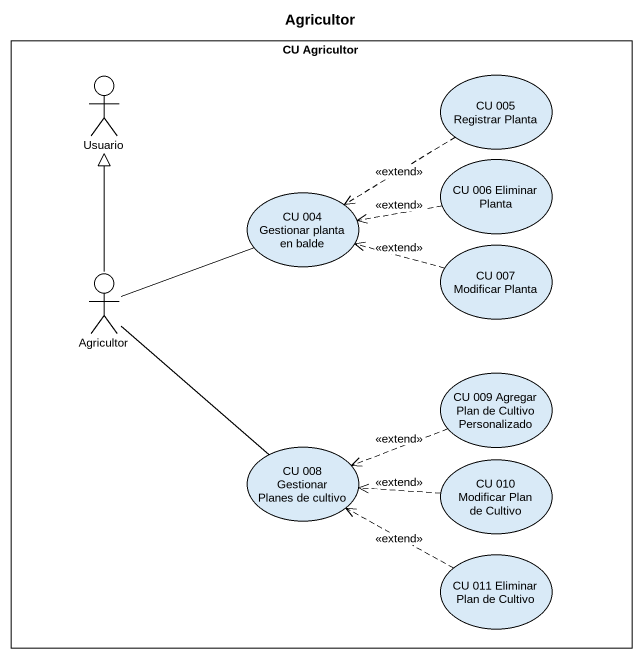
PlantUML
@startuml
title Agricultor
rectangle "CU Agricultor" as CU_Agricultor {
  actor Usuario
  usecase "CU 005 Registrar Planta" as CU_005_Registrar_Planta
  usecase "CU 006 Eliminar Planta" as CU_006_Eliminar_Planta
  usecase "CU 004 Gestionar planta en balde" as CU_004_Gestionar_planta_en
  usecase "CU 007 Modificar Planta" as CU_007_Modificar_Planta
  actor Agricultor
  usecase "CU 009 Agregar Plan de Cultivo Personalizado" as CU_009_Agregar_Plan_de
  usecase "CU 008 Gestionar Planes de cultivo" as CU_008_Gestionar_Planes_de
  usecase "CU 010 Modificar Plan de Cultivo" as CU_010_Modificar_Plan_de
  usecase "CU 011 Eliminar Plan de Cultivo" as CU_011_Eliminar_Plan_de
}
CU_005_Registrar_Planta ..> CU_004_Gestionar_planta_en : <<extend>>
CU_006_Eliminar_Planta .left.> CU_004_Gestionar_planta_en : <<extend>>
CU_007_Modificar_Planta .left.> CU_004_Gestionar_planta_en : <<extend>>
Agricultor -up-|> Usuario
Agricultor -right- CU_004_Gestionar_planta_en
Agricultor -- CU_008_Gestionar_Planes_de
CU_009_Agregar_Plan_de .left.> CU_008_Gestionar_Planes_de : <<extend>>
CU_010_Modificar_Plan_de .left.> CU_008_Gestionar_Planes_de : <<extend>>
CU_011_Eliminar_Plan_de .left.> CU_008_Gestionar_Planes_de : <<extend>>
@enduml
